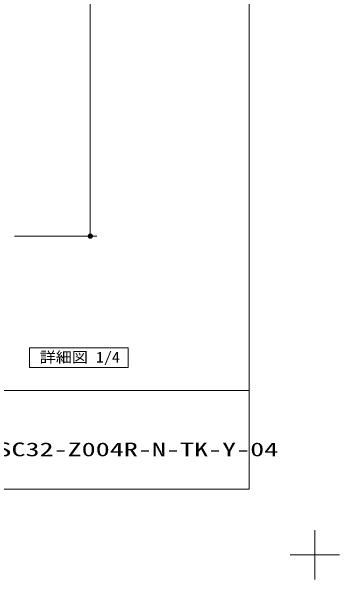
# Model space of a CAD drawing. Units: millimetres, scale not verified. Extents: x -6062 to 6062, y -3045 to 3045.
# Drawn here: x 1490 to 2488, y -3045 to -1316 of the extents above; entities that cross this region are included whole.
import ezdxf
from ezdxf.enums import TextEntityAlignment as Align

# ---------------------------------------------------------------- set-up
doc = ezdxf.new("R2010")
doc.units = ezdxf.units.MM
doc.header["$LTSCALE"] = 20
for name, color, linetype, lineweight in [('0-0_2寸法-3', 7, 'Continuous', 9), ('0-2_2寸法-1', 7, 'Continuous', 9), ('0-3_0', 7, 'Continuous', 9), ('0-5_1図面枠', 7, 'Continuous', 9)]:
    doc.layers.add(name, color=color, linetype=linetype, lineweight=lineweight)
doc.styles.add('ＭＳ ゴシック', font='')
doc.styles.get('ＭＳ ゴシック').set_extended_font_data('MS Gothic')

# ---------------------------------------------------------------- blocks, each defined once
blk = doc.blocks.new('グループ-106')
at = {"layer": '0-0_2寸法-3'}
blk.add_lwpolyline([(66643.7, -46800), (72643.7, -46800), (72643.7, -48000), (66643.7, -48000)], close=True, dxfattribs=at)
at = {"layer": '0-0_2寸法-3', "style": 'ＭＳ ゴシック', "width": 1.1}
blk.add_text('詳細図 1/4', height=650.9, dxfattribs=at).set_placement((67267, -47884.4), align=Align.BOTTOM_LEFT)
blk = doc.blocks.new('_Dot')
at = {"layer": '0-3_0'}
for p, q in [((-10, 0), (-20, 0)), ((9.78, 2), (-9.78, 2)), ((7.99, 6), (-7.99, 6)), ((9.16, -3.98), (-9.16, -3.98)), ((6, -7.98), (-6, -7.98))]:
    blk.add_line(p, q, dxfattribs=at)
for points in [[(10, 0), (9.92, 1.25), (9.69, 2.49), (9.3, 3.68), (8.76, 4.82), (8.09, 5.88), (7.29, 6.85), (6.37, 7.71), (5.36, 8.44), (4.26, 9.05), (3.09, 9.51), (1.87, 9.82), (0.63, 9.98), (-0.63, 9.98), (-1.87, 9.82), (-3.09, 9.51), (-4.26, 9.05), (-5.36, 8.44), (-6.37, 7.71), (-7.29, 6.85), (-8.09, 5.88), (-8.76, 4.82), (-9.3, 3.68), (-9.69, 2.49), (-9.92, 1.25), (-10, 0), (0, 0)], [(-10, 0), (-9.92, -1.25), (-9.69, -2.49), (-9.3, -3.68), (-8.76, -4.82), (-8.09, -5.88), (-7.29, -6.85), (-6.37, -7.71), (-5.36, -8.44), (-4.26, -9.05), (-3.09, -9.51), (-1.87, -9.82), (-0.63, -9.98), (0.63, -9.98), (1.87, -9.82), (3.09, -9.51), (4.26, -9.05), (5.36, -8.44), (6.37, -7.71), (7.29, -6.85), (8.09, -5.88), (8.76, -4.82), (9.3, -3.68), (9.69, -2.49), (9.92, -1.25), (10, 0), (0, 0)]]:
    blk.add_lwpolyline(points, close=True, dxfattribs=at)
blk = doc.blocks.new('グループ-120')
at = {"layer": '0-5_1図面枠'}
for p, q in [((84000, -57900), (84000, -60900)), ((85500, -59400), (82500, -59400))]:
    blk.add_line(p, q, dxfattribs=at)
blk = doc.blocks.new('グループ-122')
at = {"layer": '0-5_1図面枠'}
blk.add_line((-80000, -49400), (80000, -49400), dxfattribs=at)
blk.add_lwpolyline([(-80000, 55400), (80000, 55400), (80000, -55400), (-80000, -55400)], close=True, dxfattribs=at)
blk = doc.blocks.new('図面枠')
at = {"layer": '0-5_1図面枠'}
for name in ['グループ-120', 'グループ-122']:
    blk.add_blockref(name, (0, 0), dxfattribs=at)

msp = doc.modelspace()

# ---------------------------------------------------------------- linework, layer by layer
at = {"layer": '0-2_2寸法-1'}
for p, q in [((1729.68, 977.53), (1729.68, -1987.29)), ((1499.68, -2000), (1749.68, -2000))]:
    msp.add_line(p, q, dxfattribs=at)

# ---------------------------------------------------------------- block references
at = {"layer": '0-0_2寸法-3', "xscale": 0.05, "yscale": 0.05}
msp.add_blockref('グループ-106', (-1787.5, 0), dxfattribs=at)
at = {"layer": '0-2_2寸法-1', "xscale": 0.6356201, "yscale": 0.6356201, "rotation": 270}
msp.add_blockref('_Dot', (1729.68, -2000), dxfattribs=at)
at = {"layer": '0-5_1図面枠', "xscale": 0.05, "yscale": 0.05}
msp.add_blockref('図面枠', (-1787.5, 0), dxfattribs=at)

# ---------------------------------------------------------------- texts
at = {"layer": '0-5_1図面枠', "style": 'ＭＳ ゴシック', "width": 1.5}
msp.add_text('AXSC32-Z004R-N-TK-Y-04', height=41.84, dxfattribs=at).set_placement((1361.76, -2682.24), align=Align.BOTTOM_LEFT)

doc.saveas('drawing.dxf')
